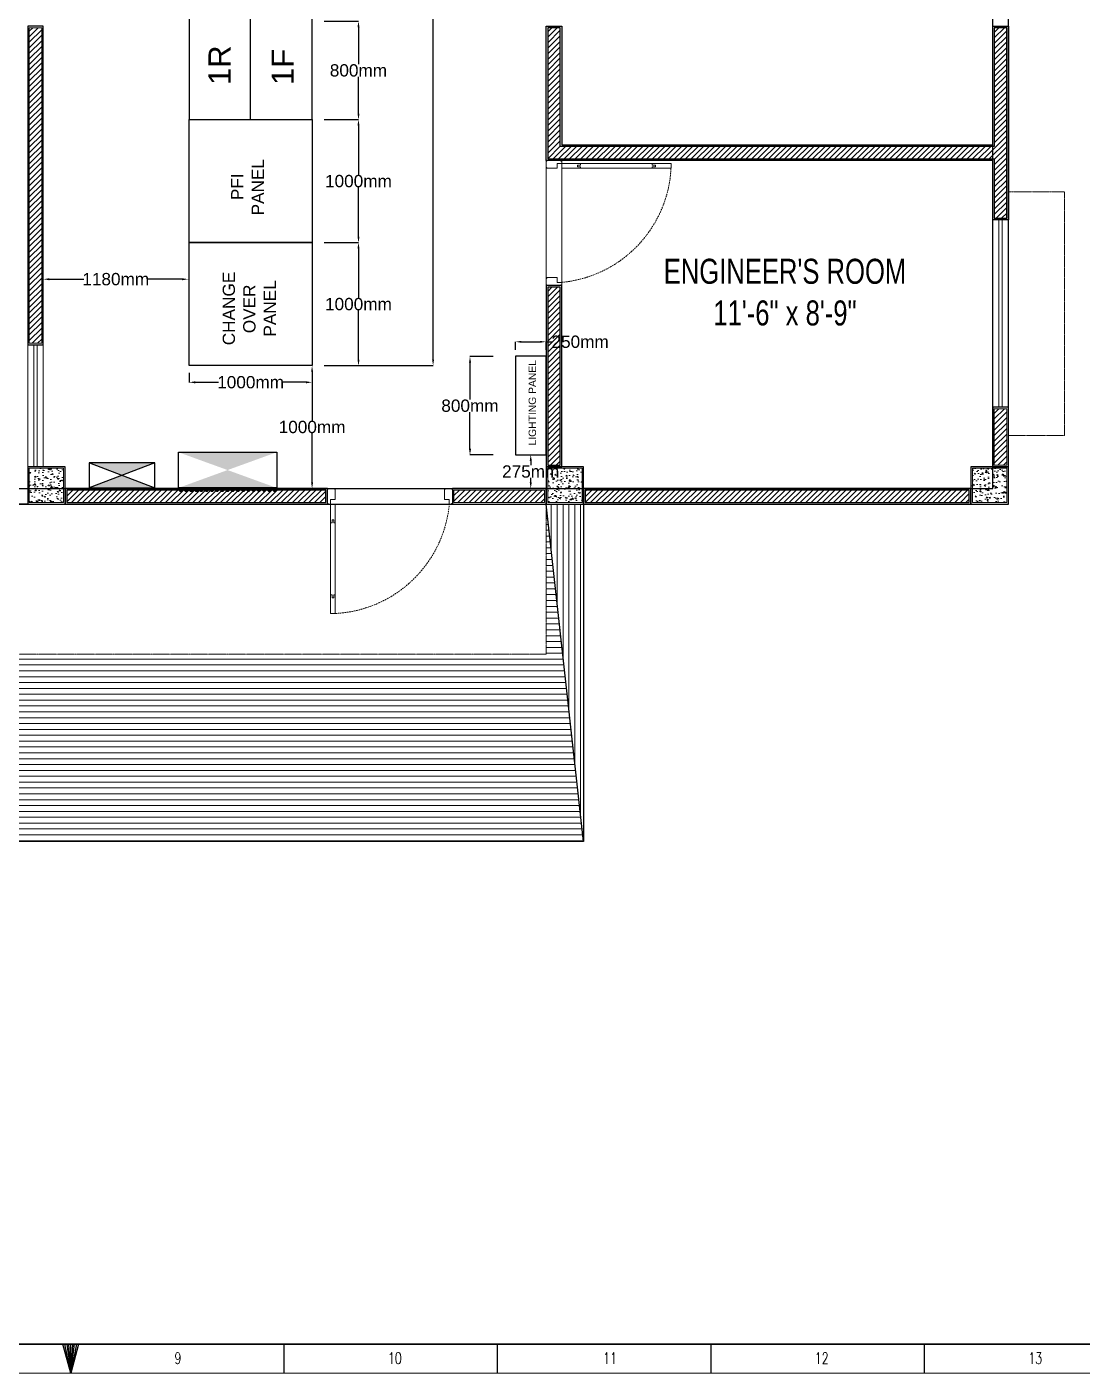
# Model space of a CAD drawing. Header units: inches. Extents: x -407333 to 282818, y 3392 to 167410.
# Drawn here: x -93995 to -85414, y 3392 to 14336 of the extents above; entities that cross this region are included whole.
import ezdxf

# ---------------------------------------------------------------- set-up
doc = ezdxf.new("R2010")
doc.units = ezdxf.units.IN
doc.header["$MEASUREMENT"] = 0
doc.linetypes.add('DASH', pattern=[0.35, 0.25, -0.1])
doc.linetypes.add('DASHED', pattern=[0.75, 0.5, -0.25])
doc.layers.get('Defpoints').update_dxf_attribs({"lineweight": 0})
for name, color, linetype in [('COLLUM', 1, 'Continuous'), ('Dimensions', 7, 'Continuous'), ('Panels', 1, 'Continuous'), ('wall 05', 3, 'Continuous')]:
    doc.layers.add(name, color=color, linetype=linetype)
for name, color, linetype, lineweight in [('dim-8', 18, 'Continuous', 15), ('DOOR', 115, 'Continuous', 15), ('Glass', 142, 'Continuous', 9), ('HACTH', 8, 'Continuous', 9), ('Parapet', 6, 'Continuous', 15), ('Plaster Line', 5, 'Continuous', 15), ('R_Hatch', 8, 'Continuous', 9), ('Sunshed', 5, 'Continuous', 15), ('WINDOW', 140, 'Continuous', 9)]:
    doc.layers.add(name, color=color, linetype=linetype, lineweight=lineweight)
doc.styles.get("Standard").update_dxf_attribs({"font": 'arial.ttf'})
doc.styles.add('Swiss721', font='swisscl.ttf')
doc.styles.add('TEG BORDER', font='txt_qlt.shx', dxfattribs={"width": 0.7, "bigfont": 'hztxt.shx'})
doc.dimstyles.get("Standard").update_dxf_attribs({"dimtxt": 100, "dimasz": 50, "dimexe": 0.18, "dimexo": 0.0625, "dimgap": 0.09, "dimtad": 0, "dimtih": 1, "dimtoh": 1, "dimdec": 0, "dimzin": 0, "dimdsep": 46, "dimtxsty": 'Standard', "dimcen": 0.09, "dimadec": 0, "dimazin": 0, "dimtfac": 1, "dimtdec": 0, "dimtofl": 0, "dimtmove": 0, "dimatfit": 3, "dimfxl": 1, "dimtolj": 1, "dimtzin": 0, "dimarcsym": 0})
pattern_1 = [(90, (-3529445.96, -4371915.962), (-47.625, 2e-14), [])]
pattern_2 = [(45, (-3648009.076, -4345395.496), (-22.4506403, 22.4506403), [])]

# ---------------------------------------------------------------- blocks, each defined once
blk = doc.blocks.new('A$C5AAA0143')
at = {"layer": 'Defpoints'}
for points in [[(-39.75, 5), (-40, 5), (-40, 4.75), (-39.75, 4.75)], [(0, 5), (-0.25, 5), (-0.25, 4.75), (0, 4.75)], [(-39.75, 0.25), (-40, 0.25), (-40, 0), (-39.75, 0)], [(0, 0.25), (-0.25, 0.25), (-0.25, 0), (0, 0)]]:
    blk.add_lwpolyline(points, close=True, dxfattribs=at)
at = {"layer": 'DOOR'}
for points in [[(-1.75, 10), (-2, 10), (-2, 11), (-2.5, 11), (-2.5, 5), (-1, 5), (-1, 11), (-1.5, 11), (-1.5, 10), (-1.75, 10), (-1.5, 10), (-1.5, 11), (-1, 11), (-1, 33.99), (-1.5, 33.99), (-1.5, 34.99), (-2, 34.99), (-2, 33.99), (-2.5, 33.99), (-2.5, 11), (-2.5, 39.99), (-1, 39.99), (-1, 33.99)], [(-39, 5), (-39, 3.5), (-37.5, 3.5), (-37.5, 0.25), (-37.75, 0.25), (-37.75, 0), (-39.75, 0), (-39.75, 0.25), (-40, 0.25), (-40, 4.75), (-39.75, 4.75), (-39.75, 5), (-39, 5)], [(-1, 5), (-1, 3.5), (-2.5, 3.5), (-2.5, 0.25), (-2.25, 0.25), (-2.25, 0), (-0.25, 0), (-0.25, 0.25), (0, 0.25), (0, 4.75), (-0.25, 4.75), (-0.25, 5), (-1, 5)]]:
    blk.add_lwpolyline(points, dxfattribs=at)
at = {"layer": 'DOOR', "linetype": 'DASHED', "lineweight": 0}
blk.add_arc((-0.49, 1.36), 38.68, 92.9729, 174.603, dxfattribs=at)
at = {"layer": 'HACTH', "lineweight": 0, "ltscale": 10}
for p, q in [((-1.5, 5), (-39, 5)), ((-2.25, 0), (-37.75, 0))]:
    blk.add_line(p, q, dxfattribs=at)
blk = doc.blocks.new('252 BORDER A2')
at = {"linetype": 'Continuous'}
blk.add_line((5, 5), (489, 5), dxfattribs=at)
for p, q in [((297, 0), (297, 5)), ((334.12, 0), (334.12, 5)), ((371.25, 0), (371.25, 5)), ((408.37, 0), (408.37, 5)), ((445.5, 0), (445.5, 5))]:
    blk.add_line(p, q)
at = {"color": 5, "lineweight": 15}
blk.add_lwpolyline([(0, 420), (594, 420), (594, 0), (0, 0)], close=True, dxfattribs=at)
blk.add_lwpolyline([(5, 415), (589, 415), (589, 5), (5, 5)], close=True)
blk.add_lwpolyline([(297, 0), (295.66, 5), (298.34, 5), (297, 0), (296, 5), (296.33, 5), (297, 0), (296.67, 5), (297.33, 5), (297, 0), (297.67, 5), (298, 5), (297, 0)])
at = {"char_height": 2, "width": 2, "attachment_point": 7, "style": 'TEG BORDER'}
for s, insert in [('9', (315.05, 1.59)), ('\\pi2.2204e-016;10', (352.17, 1.59)), ('\\pi0.3;11', (389.3, 1.59)), ('\\pi2.2204e-016;12', (426.42, 1.59)), ('\\pi2.2204e-016;13', (463.55, 1.59))]:
    blk.add_mtext(s, dxfattribs=dict(at, insert=insert))
blk = doc.blocks.new('*D50')
at = {"layer": 'Defpoints', "color": 0, "transparency": 16777216}
for p in [(-91579, 17382), (-91579, 11582), (-90692, 11582)]:
    blk.add_point(p, dxfattribs=at)
at = {"layer": 'Dimensions', "color": 5, "lineweight": -2, "transparency": 16777216}
for p, q in [((-91579, 17382), (-90692, 17382)), ((-90692, 17332), (-90692, 14533)), ((-90692, 11632), (-90692, 14431)), ((-91578, 11582), (-90692, 11582))]:
    blk.add_line(p, q, dxfattribs=at)
at = {"layer": 'Dimensions', "color": 5, "transparency": 16777216}
for points in [[(-90700, 17332), (-90684, 17332), (-90692, 17382)], [(-90700, 11632), (-90684, 11632), (-90692, 11582)]]:
    blk.add_solid(points, dxfattribs=at)
at = {"layer": 'Dimensions', "color": 0, "transparency": 16777216, "insert": (-90692, 14482), "char_height": 100, "attachment_point": 5}
blk.add_mtext('\\A1;5800mm', dxfattribs=at)
blk = doc.blocks.new('*D55')
at = {"layer": 'Defpoints', "color": 0, "transparency": 16777216}
for p in [(-91579, 14382), (-91579, 13582), (-91299, 13582)]:
    blk.add_point(p, dxfattribs=at)
at = {"layer": 'Dimensions', "color": 5, "lineweight": -2, "transparency": 16777216}
for p, q in [((-91579, 14382), (-91299, 14382)), ((-91299, 14332), (-91299, 14033)), ((-91299, 13632), (-91299, 13931)), ((-91579, 13582), (-91299, 13582))]:
    blk.add_line(p, q, dxfattribs=at)
at = {"layer": 'Dimensions', "color": 5, "transparency": 16777216}
for points in [[(-91307, 14332), (-91290, 14332), (-91299, 14382)], [(-91307, 13632), (-91290, 13632), (-91299, 13582)]]:
    blk.add_solid(points, dxfattribs=at)
at = {"layer": 'Dimensions', "color": 0, "transparency": 16777216, "insert": (-91299, 13982), "char_height": 100, "attachment_point": 5}
blk.add_mtext('\\A1;800mm', dxfattribs=at)
blk = doc.blocks.new('*D56')
at = {"layer": 'Defpoints', "color": 0, "transparency": 16777216}
for p in [(-91579, 13582), (-91579, 12582), (-91299, 12582)]:
    blk.add_point(p, dxfattribs=at)
at = {"layer": 'Dimensions', "color": 5, "lineweight": -2, "transparency": 16777216}
for p, q in [((-91579, 13582), (-91299, 13582)), ((-91299, 13532), (-91299, 13133)), ((-91299, 12632), (-91299, 13031)), ((-91579, 12582), (-91299, 12582))]:
    blk.add_line(p, q, dxfattribs=at)
at = {"layer": 'Dimensions', "color": 5, "transparency": 16777216}
for points in [[(-91307, 13532), (-91290, 13532), (-91299, 13582)], [(-91307, 12632), (-91290, 12632), (-91299, 12582)]]:
    blk.add_solid(points, dxfattribs=at)
at = {"layer": 'Dimensions', "color": 0, "transparency": 16777216, "insert": (-91299, 13082), "char_height": 100, "attachment_point": 5}
blk.add_mtext('\\A1;1000mm', dxfattribs=at)
blk = doc.blocks.new('*D57')
at = {"layer": 'Defpoints', "color": 0, "transparency": 16777216}
for p in [(-91579, 12582), (-91579, 11582), (-91299, 11582)]:
    blk.add_point(p, dxfattribs=at)
at = {"layer": 'Dimensions', "color": 5, "lineweight": -2, "transparency": 16777216}
for p, q in [((-91579, 12582), (-91298, 12582)), ((-91299, 12532), (-91299, 12133)), ((-91299, 11632), (-91299, 12031)), ((-91579, 11582), (-91298, 11582))]:
    blk.add_line(p, q, dxfattribs=at)
at = {"layer": 'Dimensions', "color": 5, "transparency": 16777216}
for points in [[(-91307, 12532), (-91290, 12532), (-91299, 12582)], [(-91307, 11632), (-91290, 11632), (-91299, 11582)]]:
    blk.add_solid(points, dxfattribs=at)
at = {"layer": 'Dimensions', "color": 0, "transparency": 16777216, "insert": (-91299, 12082), "char_height": 100, "attachment_point": 5}
blk.add_mtext('\\A1;1000mm', dxfattribs=at)
blk = doc.blocks.new('*D58')
at = {"layer": 'Defpoints', "color": 0, "transparency": 16777216}
for p in [(-93862, 12285), (-93862, 12285), (-92684, 12285)]:
    blk.add_point(p, dxfattribs=at)
at = {"layer": 'Dimensions', "color": 5, "lineweight": -2, "transparency": 16777216}
for p, q in [((-93862, 12285), (-93862, 12285)), ((-93812, 12285), (-93533, 12285)), ((-92734, 12285), (-93013, 12285)), ((-92684, 12285), (-92684, 12285))]:
    blk.add_line(p, q, dxfattribs=at)
at = {"layer": 'Dimensions', "color": 5, "transparency": 16777216}
for points in [[(-93812, 12293), (-93812, 12276), (-93862, 12285)], [(-92734, 12293), (-92734, 12276), (-92684, 12285)]]:
    blk.add_solid(points, dxfattribs=at)
at = {"layer": 'Dimensions', "color": 0, "transparency": 16777216, "insert": (-93273, 12285), "char_height": 100, "attachment_point": 5}
blk.add_mtext('\\A1;1180mm', dxfattribs=at)
blk = doc.blocks.new('*D60')
at = {"layer": 'Defpoints', "color": 0, "transparency": 16777216}
for p in [(-90204, 11656), (-90392, 10856), (-90204, 10856)]:
    blk.add_point(p, dxfattribs=at)
at = {"layer": 'Dimensions', "color": 5, "lineweight": -2, "transparency": 16777216}
for p, q in [((-90204, 11656), (-90392, 11656)), ((-90392, 11606), (-90392, 11307)), ((-90392, 10906), (-90392, 11205)), ((-90204, 10856), (-90392, 10856))]:
    blk.add_line(p, q, dxfattribs=at)
at = {"layer": 'Dimensions', "color": 5, "transparency": 16777216}
for points in [[(-90400, 11606), (-90383, 11606), (-90392, 11656)], [(-90400, 10906), (-90383, 10906), (-90392, 10856)]]:
    blk.add_solid(points, dxfattribs=at)
at = {"layer": 'Dimensions', "color": 0, "transparency": 16777216, "insert": (-90392, 11256), "char_height": 100, "attachment_point": 5}
blk.add_mtext('\\A1;800mm', dxfattribs=at)
blk = doc.blocks.new('*D61')
at = {"layer": 'Defpoints', "color": 0, "transparency": 16777216}
for p in [(-90023, 11712), (-89773, 11776), (-89773, 11712)]:
    blk.add_point(p, dxfattribs=at)
at = {"layer": 'Dimensions', "color": 5, "lineweight": -2, "transparency": 16777216}
for p, q in [((-90023, 11712), (-90023, 11776)), ((-89973, 11776), (-89823, 11776)), ((-89773, 11712), (-89773, 11776)), ((-89773, 11776), (-89723, 11776))]:
    blk.add_line(p, q, dxfattribs=at)
at = {"layer": 'Dimensions', "color": 5, "transparency": 16777216}
for points in [[(-89973, 11784), (-89973, 11768), (-90023, 11776)], [(-89823, 11784), (-89823, 11768), (-89773, 11776)]]:
    blk.add_solid(points, dxfattribs=at)
at = {"layer": 'Dimensions', "color": 0, "transparency": 16777216, "insert": (-89496, 11776), "char_height": 100, "attachment_point": 5}
blk.add_mtext('\\A1;250mm', dxfattribs=at)
blk = doc.blocks.new('*D62')
at = {"layer": 'Defpoints', "color": 0, "transparency": 16777216}
for p in [(-91676, 11582), (-91684, 10583), (-91676, 10583)]:
    blk.add_point(p, dxfattribs=at)
at = {"layer": 'Dimensions', "color": 5, "lineweight": -2, "transparency": 16777216}
for p, q in [((-91676, 11582), (-91676, 11582)), ((-91676, 11532), (-91676, 11134)), ((-91676, 10633), (-91676, 11032)), ((-91684, 10583), (-91676, 10583))]:
    blk.add_line(p, q, dxfattribs=at)
at = {"layer": 'Dimensions', "color": 5, "transparency": 16777216}
for points in [[(-91684, 11532), (-91668, 11532), (-91676, 11582)], [(-91684, 10633), (-91668, 10633), (-91676, 10583)]]:
    blk.add_solid(points, dxfattribs=at)
at = {"layer": 'Dimensions', "color": 0, "transparency": 16777216, "insert": (-91676, 11083), "char_height": 100, "attachment_point": 5}
blk.add_mtext('\\A1;1000mm', dxfattribs=at)
blk = doc.blocks.new('*D63')
at = {"layer": 'Defpoints', "color": 0, "transparency": 16777216}
for p in [(-89898, 10858), (-89898, 10583), (-89898, 10583)]:
    blk.add_point(p, dxfattribs=at)
at = {"layer": 'Dimensions', "color": 5, "lineweight": -2, "transparency": 16777216}
for p, q in [((-89898, 10858), (-89898, 10858)), ((-89898, 10808), (-89898, 10772)), ((-89898, 10633), (-89898, 10669)), ((-89898, 10583), (-89897, 10583))]:
    blk.add_line(p, q, dxfattribs=at)
at = {"layer": 'Dimensions', "color": 5, "transparency": 16777216}
for points in [[(-89906, 10808), (-89889, 10808), (-89898, 10858)], [(-89906, 10633), (-89889, 10633), (-89898, 10583)]]:
    blk.add_solid(points, dxfattribs=at)
at = {"layer": 'Dimensions', "color": 0, "transparency": 16777216, "insert": (-89898, 10721), "char_height": 100, "attachment_point": 5}
blk.add_mtext('\\A1;275mm', dxfattribs=at)
blk = doc.blocks.new('*D66')
at = {"layer": 'Defpoints', "color": 0, "transparency": 16777216}
for p in [(-92676, 11523), (-91676, 11532), (-91676, 11447)]:
    blk.add_point(p, dxfattribs=at)
at = {"layer": 'Dimensions', "color": 5, "lineweight": -2, "transparency": 16777216}
for p, q in [((-92676, 11523), (-92676, 11446)), ((-91676, 11532), (-91676, 11446)), ((-92626, 11447), (-92436, 11447)), ((-91726, 11447), (-91916, 11447))]:
    blk.add_line(p, q, dxfattribs=at)
at = {"layer": 'Dimensions', "color": 5, "transparency": 16777216}
for points in [[(-92626, 11455), (-92626, 11438), (-92676, 11447)], [(-91726, 11455), (-91726, 11438), (-91676, 11447)]]:
    blk.add_solid(points, dxfattribs=at)
at = {"layer": 'Dimensions', "color": 0, "transparency": 16777216, "insert": (-92176, 11447), "char_height": 100, "attachment_point": 5}
blk.add_mtext('\\A1;1000mm', dxfattribs=at)

msp = doc.modelspace()

# ---------------------------------------------------------------- hatches: boundary and pattern name
h = msp.add_hatch(color=252)
h.dxf.hatch_style = 1
h.paths.add_polyline_path([(-92953.9, 10791.2), (-93485.7, 10791.2), (-93220.3, 10689.8)])
h.paths.add_polyline_path([(-93220.3, 10689.8), (-93487.8, 10588.1), (-92953.9, 10588.1)])
at = {"layer": 'HACTH', "lineweight": 0}
h = msp.add_hatch(dxfattribs=at)
h.set_pattern_fill('ANSI31', color=256, scale=254, style=0)
h.set_pattern_definition(pattern_2)
h.paths.add_polyline_path([(-93874.7, 17479.1), (-93976.3, 17479.1), (-93976.3, 14659.7), (-93874.7, 14659.7)])
h.paths.add_polyline_path([(-93976.3, 11764.1), (-93874.7, 11764.1), (-93874.7, 14329.5), (-93976.3, 14329.5)])
h = msp.add_hatch(dxfattribs=at)
h.set_pattern_fill('ANSI31', color=256, scale=254, style=0)
h.set_pattern_definition(pattern_2)
h.paths.add_polyline_path([(-89658.3, 12221.3), (-89759.9, 12221.3), (-89759.9, 10773.5), (-89658.3, 10773.5)])
h.paths.add_polyline_path([(-86026.1, 13034.1), (-86026.1, 14329.5), (-86127.7, 14329.5), (-86127.7, 13364.3), (-89658.3, 13364.3), (-89658.3, 14329.5), (-89759.9, 14329.5), (-89759.9, 13262.7), (-86127.7, 13262.7), (-86127.7, 12780.1), (-86026.1, 12780.1)])
h = msp.add_hatch(dxfattribs=at)
h.set_pattern_fill('ANSI31', color=256, scale=254, style=0)
h.set_pattern_definition(pattern_2)
h.paths.add_polyline_path([(-86330.9, 10570.3), (-89455.1, 10570.3), (-89455.1, 10468.7), (-86330.9, 10468.7)])
h.paths.add_polyline_path([(-86026.1, 11230.7), (-86127.7, 11230.7), (-86127.7, 10773.5), (-86026.1, 10773.5)])
h = msp.add_hatch(dxfattribs=at)
h.set_pattern_fill('AR-CONC', color=256, scale=12.7, style=0)
h.set_pattern_definition([(50, (-3528480.76, -4371915.96), (91.0920432, -7.9695211), [9.525, -104.775]), (355, (-3528480.76, -4371915.96), (-17.6214194, 95.528401), [7.62, -83.82]), (100.4514, (-3528473.17, -4371916.63), (73.4706915, 87.5588218), [8.0950041, -89.0450482]), (46.1842, (-3528480.76, -4371890.56), (135.5396132, -21.0209148), [14.2875, -157.1625]), (96.6356, (-3528469.47, -4371892.31), (118.7021636, 123.7129696), [12.1425066, -133.567551]), (351.1842, (-3528480.76, -4371890.56), (118.702067, 123.7130623), [11.43, -125.73]), (21, (-3528468.06, -4371896.91), (75.8071956, -51.1325991), [9.525, -104.775]), (326, (-3528468.06, -4371896.91), (30.9010472, 92.0940557), [7.62, -83.82]), (71.4514, (-3528461.74, -4371901.17), (106.7082738, 40.9613731), [8.0950041, -89.0450482]), (37.5, (-3528480.76, -4371915.962), (1.54430163, 42.27751944), [0, -82.804, 0, -85.09, 0, -84.1375]), (7.5, (-3528480.76, -4371915.962), (33.40983126, 50.0902874), [0, -48.514, 0, -80.899, 0, -32.0675]), (327.5, (-3528509.08, -4371915.962), (67.7954494, -2.8644687), [0, -31.75, 0, -99.06, 0, -131.445]), (317.5, (-3528521.78, -4371915.96), (74.0646435, 12.71333276), [0, -41.275, 0, -65.786, 0, -93.345])])
h.paths.add_polyline_path([(-93976.3, 10468.7), (-93696.9, 10468.7), (-93696.9, 10748.1), (-93976.3, 10748.1)])
h = msp.add_hatch(dxfattribs=at)
h.set_pattern_fill('AR-CONC', color=256, scale=12.7, style=0)
h.set_pattern_definition([(50, (-3529445.96, -4371915.96), (91.0920432, -7.9695211), [9.525, -104.775]), (355, (-3529445.96, -4371915.96), (-17.6214194, 95.528401), [7.62, -83.82]), (100.4514, (-3529438.37, -4371916.63), (73.4706915, 87.5588218), [8.0950041, -89.0450482]), (46.1842, (-3529445.96, -4371890.56), (135.5396132, -21.0209148), [14.2875, -157.1625]), (96.6356, (-3529434.67, -4371892.31), (118.7021636, 123.7129696), [12.1425066, -133.567551]), (351.1842, (-3529445.96, -4371890.56), (118.702067, 123.7130623), [11.43, -125.73]), (21, (-3529433.26, -4371896.91), (75.8071956, -51.1325991), [9.525, -104.775]), (326, (-3529433.26, -4371896.91), (30.9010472, 92.0940557), [7.62, -83.82]), (71.4514, (-3529426.94, -4371901.17), (106.7082738, 40.9613731), [8.0950041, -89.0450482]), (37.5, (-3529445.96, -4371915.962), (1.54430163, 42.27751944), [0, -82.804, 0, -85.09, 0, -84.1375]), (7.5, (-3529445.96, -4371915.962), (33.40983126, 50.0902874), [0, -48.514, 0, -80.899, 0, -32.0675]), (327.5, (-3529474.28, -4371915.962), (67.7954494, -2.8644687), [0, -31.75, 0, -99.06, 0, -131.445]), (317.5, (-3529486.98, -4371915.96), (74.0646435, 12.71333276), [0, -41.275, 0, -65.786, 0, -93.345])])
h.paths.add_polyline_path([(-89480.5, 10748.1), (-89759.9, 10748.1), (-89759.9, 10468.7), (-89480.5, 10468.7)])
h = msp.add_hatch(dxfattribs=at)
h.set_pattern_fill('AR-CONC', color=256, scale=12.7, style=0)
h.set_pattern_definition([(50, (-3530182.56, -4371915.96), (91.0920432, -7.9695211), [9.525, -104.775]), (355, (-3530182.56, -4371915.96), (-17.6214194, 95.528401), [7.62, -83.82]), (100.4514, (-3530174.97, -4371916.63), (73.4706915, 87.5588218), [8.0950041, -89.0450482]), (46.1842, (-3530182.56, -4371890.56), (135.5396132, -21.0209148), [14.2875, -157.1625]), (96.6356, (-3530171.27, -4371892.31), (118.7021636, 123.7129696), [12.1425066, -133.567551]), (351.1842, (-3530182.56, -4371890.56), (118.702067, 123.7130623), [11.43, -125.73]), (21, (-3530169.86, -4371896.91), (75.8071956, -51.1325991), [9.525, -104.775]), (326, (-3530169.86, -4371896.91), (30.9010472, 92.0940557), [7.62, -83.82]), (71.4514, (-3530163.54, -4371901.17), (106.7082738, 40.9613731), [8.0950041, -89.0450482]), (37.5, (-3530182.56, -4371915.962), (1.54430163, 42.27751944), [0, -82.804, 0, -85.09, 0, -84.1375]), (7.5, (-3530182.56, -4371915.962), (33.40983126, 50.0902874), [0, -48.514, 0, -80.899, 0, -32.0675]), (327.5, (-3530210.88, -4371915.962), (67.7954494, -2.8644687), [0, -31.75, 0, -99.06, 0, -131.445]), (317.5, (-3530223.58, -4371915.96), (74.0646435, 12.71333276), [0, -41.275, 0, -65.786, 0, -93.345])])
h.paths.add_polyline_path([(-86305.5, 10468.7), (-86026.1, 10468.7), (-86026.1, 10748.1), (-86305.5, 10748.1)])
h = msp.add_hatch(dxfattribs=at)
h.set_pattern_fill('ANSI31', color=256, scale=254, style=0)
h.set_pattern_definition(pattern_2)
h.paths.add_polyline_path([(-91563.3, 10570.3), (-93671.5, 10570.3), (-93671.5, 10468.7), (-91563.3, 10468.7)])
h.paths.add_polyline_path([(-89785.3, 10570.3), (-90521.9, 10570.3), (-90521.9, 10468.7), (-89785.3, 10468.7)])
h = msp.add_hatch(dxfattribs=at)
h.set_pattern_fill('ANSI31', color=256, scale=381, angle=45, style=0)
h.set_pattern_definition(pattern_1)
h.paths.add_polyline_path([(-89467.8, 10456), (-89772.6, 10456), (-89467.8, 7712.8)])
at = {"layer": 'Panels'}
h = msp.add_hatch(color=256, dxfattribs=at)
h.dxf.hatch_style = 1
h.paths.add_polyline_path([(-92363.3, 10733.2), (-91964.1, 10878.2), (-92762.5, 10878.2)])
h.paths.add_polyline_path([(-91964.1, 10588.1), (-92363.3, 10733.2), (-92762.5, 10588.1)])
at = {"layer": 'R_Hatch', "lineweight": 0}
h = msp.add_hatch(dxfattribs=at)
h.set_pattern_fill('ANSI31', color=256, scale=381, angle=315, style=0)
h.set_pattern_definition([(360, (-3648009.076, -4345395.496), (3e-14, 47.625), [])])
h.paths.add_polyline_path([(-89772.6, 9236.8), (-92882.2, 9236.8), (-92882.2, 7712.8), (-89467.8, 7712.8), (-89772.6, 10456)])
h.paths.add_polyline_path([(-92882.2, 7712.8), (-92882.2, 9236.8), (-106231.8, 9236.8), (-106231.8, 10456), (-106536.6, 7712.8)])
h = msp.add_hatch(dxfattribs=at)
h.set_pattern_fill('ANSI31', color=256, scale=381, angle=45, style=0)
h.set_pattern_definition(pattern_1)
h.paths.add_polyline_path([(-89467.8, 10456), (-89772.6, 10456), (-89467.8, 7712.8)])

# ---------------------------------------------------------------- linework, layer by layer
msp.add_line((-92175.8, 13582.3), (-92175.8, 16781.7))
at = {"color": 252}
for p, q in [((-92953.9, 10791.2), (-93487.8, 10588.1)), ((-93485.7, 10791.2), (-92953.9, 10588.1))]:
    msp.add_line(p, q, dxfattribs=at)
at = {"linetype": 'Continuous', "ltscale": 10}
msp.add_line((-89467.8, 7712.8), (-89772.6, 10456), dxfattribs=at)
for points in [[(-92675.8, 13582.3), (-91675.8, 13582.3), (-91675.8, 15182.3), (-92675.8, 15182.3)], [(-92675.8, 13582.3), (-91675.8, 13582.3), (-91675.8, 12582.3), (-92675.8, 12582.3)], [(-92675.8, 12582.3), (-91675.8, 12582.3), (-91675.8, 11582.3), (-92675.8, 11582.3)], [(-90022.6, 10858.1), (-89772.6, 10858.1), (-89772.6, 11658.1), (-90022.6, 11658.1)]]:
    msp.add_lwpolyline(points, close=True)
at = {"color": 252}
msp.add_lwpolyline([(-92953.9, 10791.2), (-93487.8, 10791.2), (-93487.8, 10588.1), (-92953.9, 10588.1)], close=True, dxfattribs=at)
at = {"color": 252, "linetype": 'Continuous', "lineweight": -3, "ltscale": 10}
msp.add_lwpolyline([(-89467.8, 10456), (-89467.8, 7712.8), (-106536.6, 7712.8), (-106536.6, 10456)], dxfattribs=at)
at = {"layer": 'COLLUM', "linetype": 'Continuous', "ltscale": 10}
for points in [[(-93989, 10456), (-93684.2, 10456), (-93684.2, 10760.8), (-93989, 10760.8)], [(-86318.2, 10456), (-86013.4, 10456), (-86013.4, 10760.8), (-86318.2, 10760.8)]]:
    msp.add_lwpolyline(points, close=True, dxfattribs=at)
at = {"layer": 'COLLUM', "color": 252, "linetype": 'Continuous', "lineweight": -3, "ltscale": 10}
msp.add_lwpolyline([(-89772.6, 10456), (-89467.8, 10456), (-89467.8, 10760.8), (-89772.6, 10760.8)], close=True, dxfattribs=at)
at = {"layer": 'Glass'}
for points in [[(-86089.6, 12767.4), (-86089.6, 11243.4)], [(-86064.2, 12767.4), (-86064.2, 11243.4)], [(-93938.2, 11751.4), (-93938.2, 10760.8)], [(-93912.8, 11751.4), (-93912.8, 10760.8)]]:
    msp.add_lwpolyline(points, dxfattribs=at)
at = {"layer": 'Panels'}
msp.add_lwpolyline([(-92762.5, 10878.2), (-91964.1, 10878.2), (-91964.1, 10588.1), (-92762.5, 10588.1)], close=True, dxfattribs=at)
for points in [[(-92762.5, 10588.1), (-92762.5, 10578, 1), (-92728.5, 10578), (-92728.5, 10588.1)], [(-92719.1, 10588.1), (-92719.1, 10578, 1), (-92685.2, 10578), (-92685.2, 10588.1)], [(-92677.6, 10588.1), (-92677.6, 10578, 1), (-92643.6, 10578), (-92643.6, 10588.1)], [(-92635.1, 10588.1), (-92635.1, 10578, 1), (-92601.2, 10578), (-92601.2, 10588.1)], [(-92592.6, 10588.1), (-92592.6, 10578, 1), (-92558.7, 10578), (-92558.7, 10588.1)], [(-92550.4, 10588.1), (-92550.4, 10578, 1), (-92516.4, 10578), (-92516.4, 10588.1)], [(-92508.1, 10588.1), (-92508.1, 10578, 1), (-92474.1, 10578), (-92474.1, 10588.1)], [(-92465, 10588.1), (-92465, 10578, 1), (-92431, 10578), (-92431, 10588.1)], [(-92422.7, 10588.1), (-92422.7, 10578, 1), (-92388.8, 10578), (-92388.8, 10588.1)], [(-92380.1, 10588.1), (-92380.1, 10578, 1), (-92346.1, 10578), (-92346.1, 10588.1)], [(-92337.8, 10588.1), (-92337.8, 10578, 1), (-92303.8, 10578), (-92303.8, 10588.1)], [(-92295.1, 10588.1), (-92295.1, 10578, 1), (-92261.2, 10578), (-92261.2, 10588.1)], [(-92252.9, 10588.1), (-92252.9, 10578, 1), (-92218.9, 10578), (-92218.9, 10588.1)], [(-92210.2, 10588.1), (-92210.2, 10578, 1), (-92176.2, 10578), (-92176.2, 10588.1)], [(-92167.9, 10588.1), (-92167.9, 10578, 1), (-92134, 10578), (-92134, 10588.1)], [(-92125.3, 10588.1), (-92125.3, 10578, 1), (-92091.3, 10578), (-92091.3, 10588.1)], [(-92082.6, 10588.1), (-92082.6, 10578, 1), (-92048.6, 10578), (-92048.6, 10588.1)], [(-92040.3, 10588.1), (-92040.3, 10578, 1), (-92006.4, 10578), (-92006.4, 10588.1)], [(-91997.7, 10588.1), (-91997.7, 10578, 1), (-91963.7, 10578), (-91963.7, 10588.1)]]:
    msp.add_lwpolyline(points, format="xyb", dxfattribs=at)
at = {"layer": 'Parapet', "color": 252, "lineweight": -3}
for points in [[(-106536.6, 10456), (-86013.4, 10456), (-86013.4, 20438.2), (-88223.2, 20438.2), (-88223.2, 18787.2), (-106536.6, 18787.2)], [(-106409.6, 10583), (-86140.4, 10583), (-86140.4, 20311.2), (-88096.2, 20311.2), (-88096.2, 18660.2), (-106409.6, 18660.2)]]:
    msp.add_lwpolyline(points, close=True, dxfattribs=at)
at = {"layer": 'Plaster Line'}
for points in [[(-93874.7, 14329.5), (-93976.3, 14329.5), (-93976.3, 11764.1), (-93874.7, 11764.1)], [(-86026.1, 11230.7), (-86127.7, 11230.7), (-86127.7, 10773.5), (-86026.1, 10773.5)], [(-93976.3, 10468.7), (-93696.9, 10468.7), (-93696.9, 10748.1), (-93976.3, 10748.1)], [(-89759.9, 10468.7), (-89480.5, 10468.7), (-89480.5, 10748.1), (-89759.9, 10748.1)], [(-86305.5, 10468.7), (-86026.1, 10468.7), (-86026.1, 10748.1), (-86305.5, 10748.1)], [(-89785.3, 10570.3), (-90521.9, 10570.3), (-90521.9, 10468.7), (-89785.3, 10468.7)]]:
    msp.add_lwpolyline(points, close=True, dxfattribs=at)
at = {"layer": 'Plaster Line', "color": 252, "lineweight": -3}
msp.add_lwpolyline([(-86026.1, 13034.1), (-86026.1, 14329.5), (-86127.7, 14329.5), (-86127.7, 13364.3), (-89658.3, 13364.3), (-89658.3, 14329.5), (-89759.9, 14329.5), (-89759.9, 13262.7), (-86127.7, 13262.7), (-86127.7, 12780.1), (-86026.1, 12780.1), (-86026.1, 13034.1)], dxfattribs=at)
for points in [[(-89658.3, 12221.3), (-89759.9, 12221.3), (-89759.9, 10773.5), (-89658.3, 10773.5)], [(-91563.3, 10570.3), (-93671.5, 10570.3), (-93671.5, 10468.7), (-91563.3, 10468.7)], [(-86330.9, 10570.3), (-89455.1, 10570.3), (-89455.1, 10468.7), (-86330.9, 10468.7)]]:
    msp.add_lwpolyline(points, close=True, dxfattribs=at)
at = {"layer": 'R_Hatch', "linetype": 'Continuous', "ltscale": 10}
msp.add_line((-89467.8, 7712.8), (-89772.6, 10456), dxfattribs=at)
at = {"layer": 'R_Hatch', "color": 252, "linetype": 'Continuous', "lineweight": -3, "ltscale": 10}
msp.add_lwpolyline([(-89467.8, 10456), (-89467.8, 7712.8), (-106536.6, 7712.8), (-106536.6, 10456)], dxfattribs=at)
at = {"layer": 'Sunshed', "linetype": 'DASH'}
for points in [[(-86013.4, 12767.4), (-86013.4, 12996), (-85556.2, 12996), (-85556.2, 11014.8), (-85556.2, 11014.8), (-86013.4, 11014.8), (-86013.4, 11243.4)], [(-106231.8, 10456), (-106231.8, 9236.8), (-89772.6, 9236.8), (-89772.6, 10456)]]:
    msp.add_lwpolyline(points, dxfattribs=at)
at = {"layer": 'wall 05'}
for points in [[(-93862, 14342.2), (-93989, 14342.2), (-93989, 11751.4), (-93862, 11751.4)], [(-86013.4, 11243.4), (-86140.4, 11243.4), (-86140.4, 10760.8), (-86013.4, 10760.8)]]:
    msp.add_lwpolyline(points, close=True, dxfattribs=at)
at = {"layer": 'wall 05', "color": 252, "lineweight": -3}
msp.add_lwpolyline([(-86013.4, 13021.4), (-86013.4, 12767.4), (-86140.4, 12767.4), (-86140.4, 13250), (-89772.6, 13250), (-89772.6, 14342.2), (-89645.6, 14342.2), (-89645.6, 13377), (-86140.4, 13377), (-86140.4, 14342.2), (-86013.4, 14342.2), (-86013.4, 13021.4), (-86013.4, 13021.4)], dxfattribs=at)
for points in [[(-89645.6, 12234), (-89772.6, 12234), (-89772.6, 10760.8), (-89645.6, 10760.8)], [(-94497, 10583), (-93989, 10583), (-93989, 10456), (-94497, 10456)], [(-91550.6, 10583), (-93684.2, 10583), (-93684.2, 10456), (-91550.6, 10456)], [(-89772.6, 10583), (-90534.6, 10583), (-90534.6, 10456), (-89772.6, 10456)], [(-86318.2, 10583), (-89467.8, 10583), (-89467.8, 10456), (-86318.2, 10456)]]:
    msp.add_lwpolyline(points, close=True, dxfattribs=at)
at = {"layer": 'WINDOW', "linetype": 'Continuous', "ltscale": 10}
for points in [[(-86140.4, 12767.4), (-86140.4, 11243.4)], [(-86013.4, 12767.4), (-86013.4, 11243.4)], [(-93989, 11751.4), (-93989, 10760.8)], [(-93862, 11751.4), (-93862, 10760.8)]]:
    msp.add_lwpolyline(points, dxfattribs=at)

# ---------------------------------------------------------------- block references
at = {"xscale": 46.76394, "yscale": 46.76394, "zscale": 46.76394}
msp.add_blockref('252 BORDER A2', (-107528.1, 3392), dxfattribs=at)
at = {"layer": 'DOOR', "lineweight": 0, "yscale": 25.4, "zscale": 25.4}
for p, xscale, rotation in [((-89772.6, 13250), -25.4, 270), ((-91550.6, 10583), 25.4, 180)]:
    msp.add_blockref('A$C5AAA0143', p, dxfattribs=dict(at, xscale=xscale, rotation=rotation))

# ---------------------------------------------------------------- texts
at = {"attachment_point": 1, "rotation": 90}
for s, width, insert, char_height in [('1R', 2234.07, (-92518.9, 13864.1), 180), ('1F', 2234.07, (-92005.1, 13864.1), 180), ('\\pi156.61;PFI \\P\\pi32.43;PANEL', 507.22, (-92334.5, 12771.4), 100), ('\\pi165.64;CHANGE\\P\\pi263.56;OVER\\P\\pi236.07;PANEL ', 914.506, (-92403.2, 11582.3), 100), ('\\pi145.17;LIGHTING PANEL', 975.216, (-89915.1, 10788.1), 60)]:
    msp.add_mtext_dynamic_manual_height_columns(s, width=width, gutter_width=1, heights=[0], dxfattribs=dict(at, insert=insert, char_height=char_height))
at = {"layer": 'dim-8', "linetype": 'Continuous', "ltscale": 10, "insert": (-87830.1, 12178.5), "char_height": 203.2, "attachment_point": 5, "style": 'Swiss721'}
msp.add_mtext('\\A1;ENGINEER\'S ROOM\\P11\'-6" x 8\'-9"', dxfattribs=at)

# ---------------------------------------------------------------- dimensions: what is measured, and where the dimension line sits
at = {"layer": 'Dimensions'}
for base, p1, p2, picture, middle in [((-90692.1, 11582.2), (-91579, 17382.3), (-91578.5, 11582.2), '*D50', (-90692.1, 14482.3)), ((-90391.7, 10856.1), (-90203.7, 11656.1), (-90203.8, 10856.1), '*D60', (-90391.7, 11256.1))]:
    dim = msp.add_linear_dim(base=base, p1=p1, p2=p2, angle=90, dimstyle='Standard', override={"dimrnd": 5, "dimpost": 'mm', "dimclrd": 5, "dimclre": 5}, dxfattribs=at)
    dim.commit()
    dim.dimension.update_dxf_attribs({"geometry": picture, "text_midpoint": middle, "dimtype": 160})
for base, p1, p2, picture, middle in [((-91298.7, 13582.2), (-91578.7, 14382.2), (-91578.7, 13582.2), '*D55', (-91298.7, 13982.2)), ((-91298.7, 12582.2), (-91578.7, 13582.2), (-91578.7, 12582.2), '*D56', (-91298.7, 13082.2)), ((-91298.6, 11582.2), (-91578.6, 12582.2), (-91578.6, 11582.2), '*D57', (-91298.6, 12082.2)), ((-91675.8, 10583), (-91675.8, 11582.3), (-91684.2, 10583), '*D62', (-91675.8, 11082.7)), ((-89897.6, 10583), (-89897.6, 10858.1), (-89897.8, 10583), '*D63', (-89897.6, 10720.6))]:
    dim = msp.add_linear_dim(base=base, p1=p1, p2=p2, angle=90, dimstyle='Standard', override={"dimrnd": 5, "dimpost": 'mm', "dimclrd": 5, "dimclre": 5}, dxfattribs=at)
    dim.commit()
    dim.dimension.update_dxf_attribs({"geometry": picture, "text_midpoint": middle})
for base, p1, p2, picture, middle in [((-93862, 12284.6), (-92684.2, 12284.6), (-93862, 12284.6), '*D58', (-93273.1, 12284.6)), ((-89772.6, 11776.1), (-90022.6, 11712.2), (-89772.6, 11712.3), '*D61', (-89496.1, 11776.1)), ((-91675.8, 11446.5), (-92675.8, 11523.4), (-91675.8, 11532.3), '*D66', (-92175.8, 11446.5))]:
    dim = msp.add_linear_dim(base=base, p1=p1, p2=p2, dimstyle='Standard', override={"dimrnd": 5, "dimpost": 'mm', "dimclrd": 5, "dimclre": 5}, dxfattribs=at)
    dim.commit()
    dim.dimension.update_dxf_attribs({"geometry": picture, "text_midpoint": middle})

doc.saveas('drawing.dxf')
